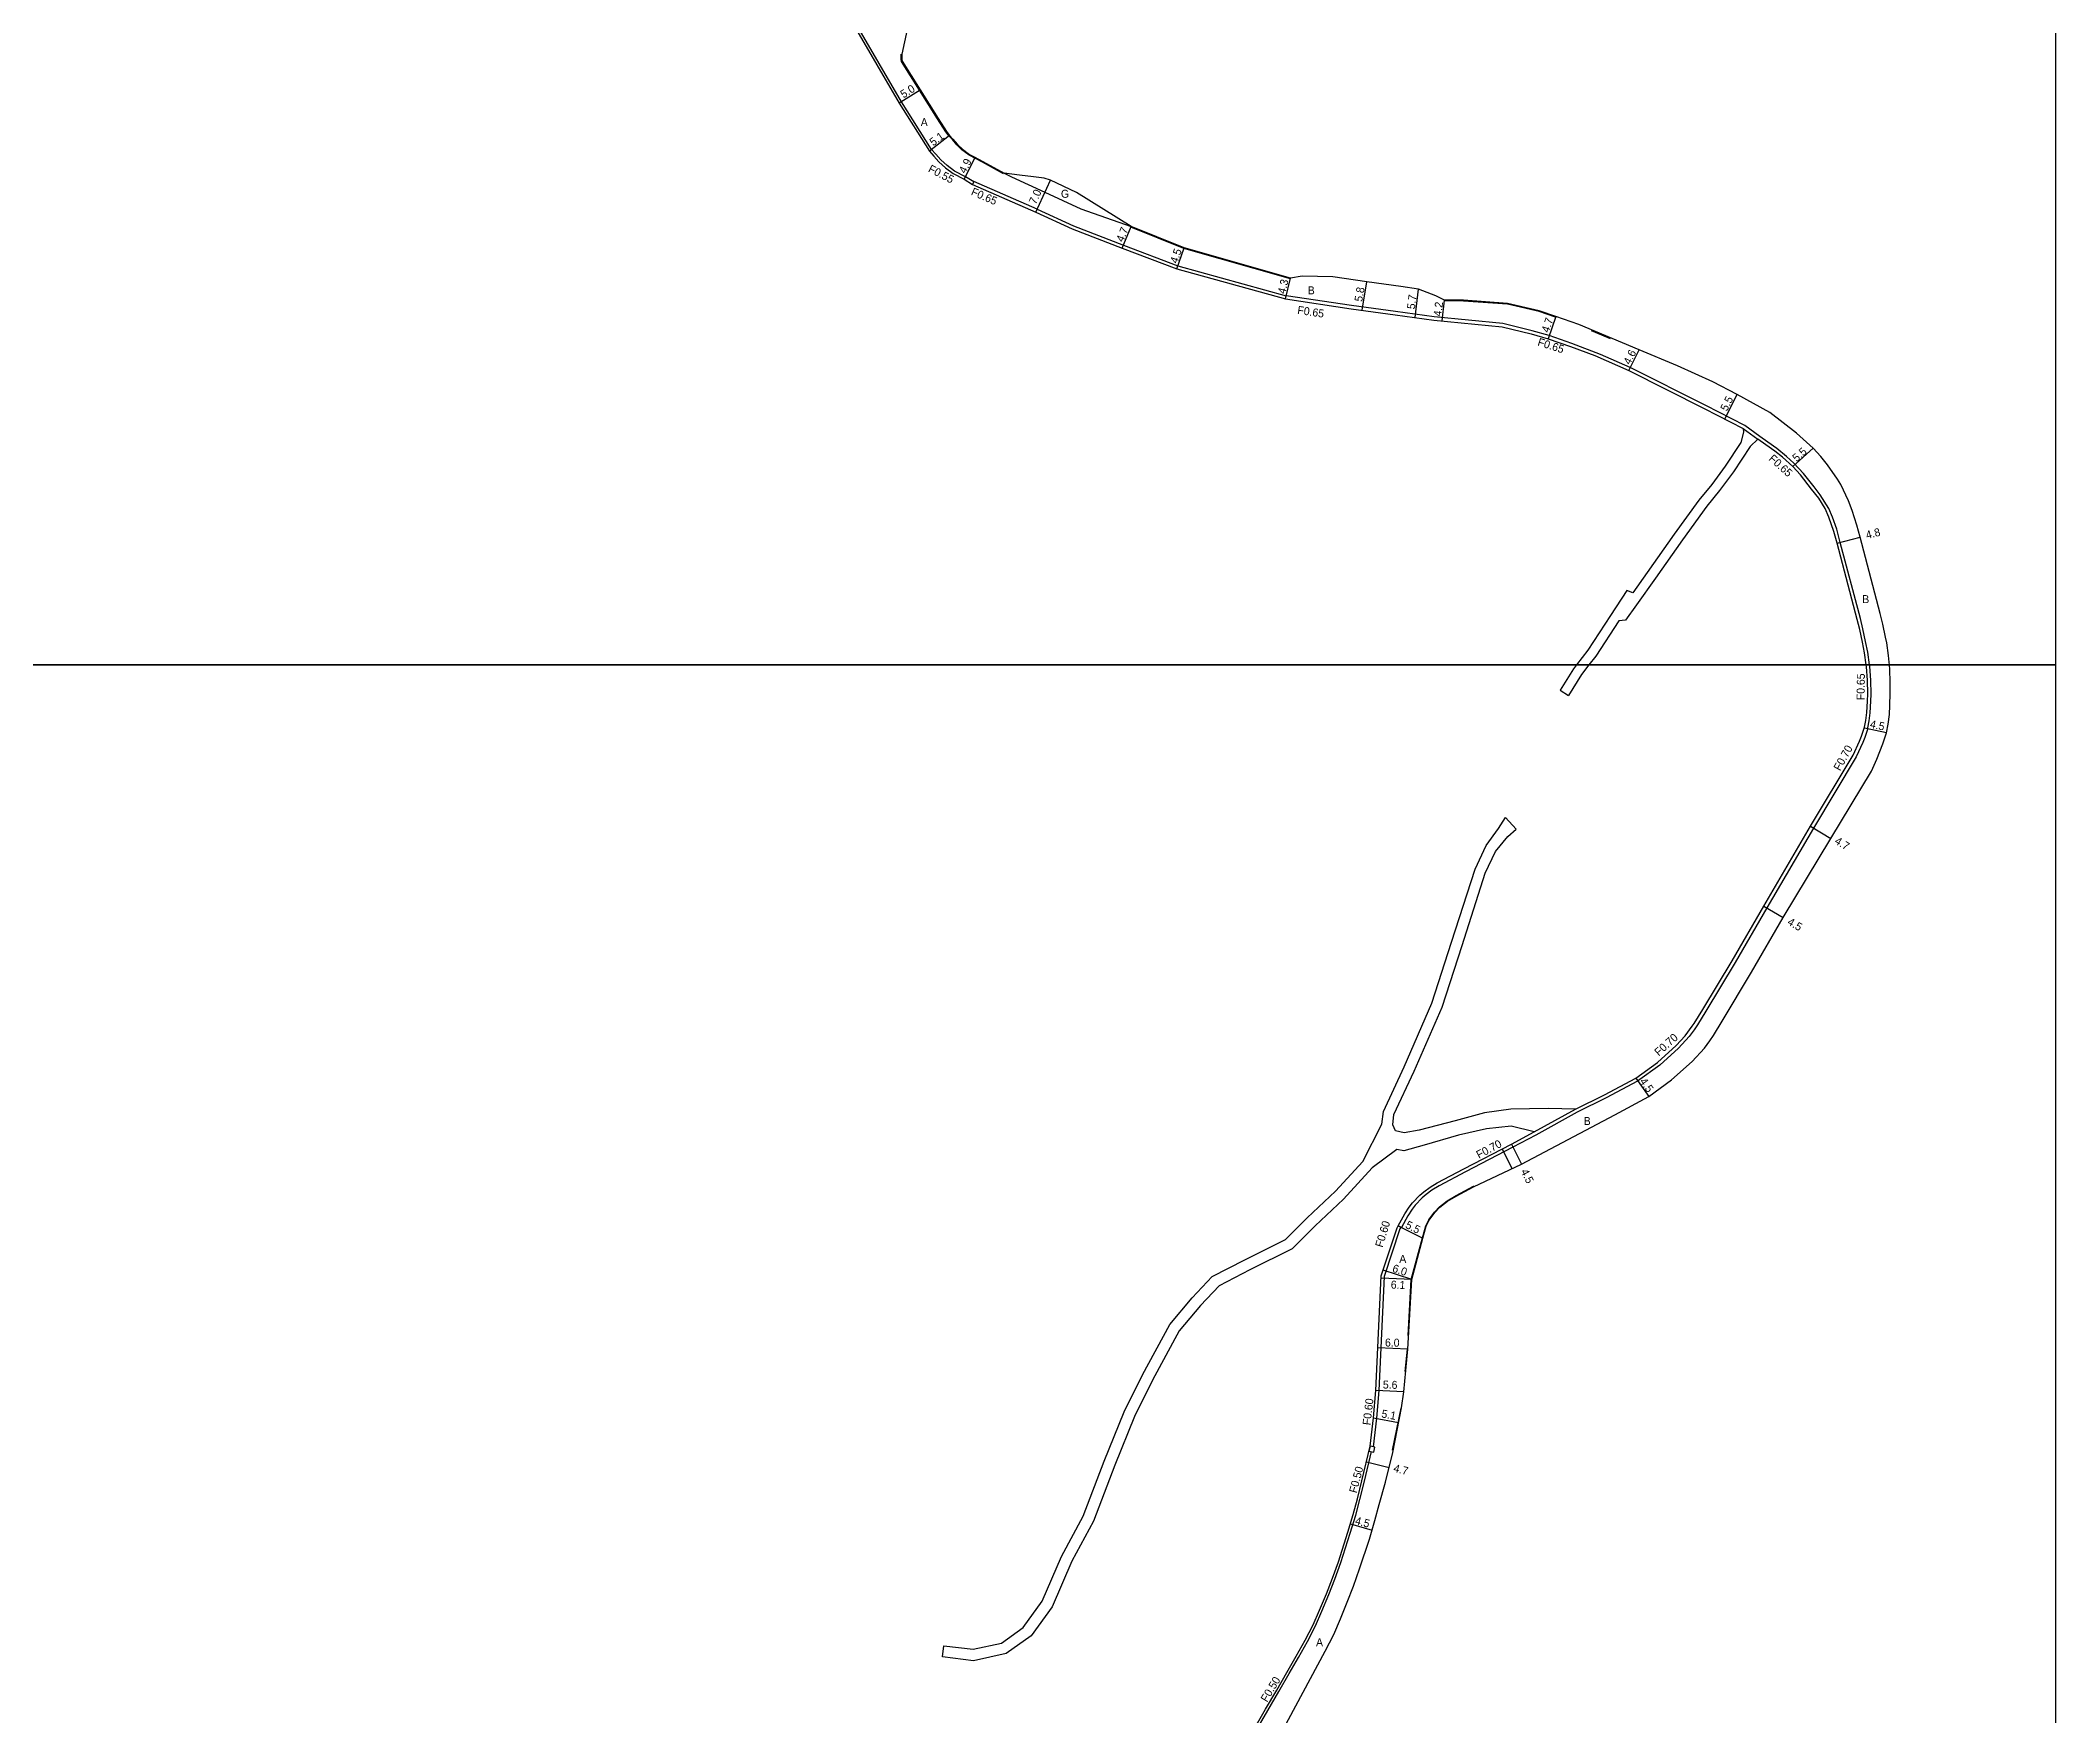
# Model space of a CAD drawing. Header units: metres. Extents: x -18400 to -16000, y -90000 to -87000.
# Drawn here: x -17203 to -16800, y -89010.1 to -88675.1 of the extents above; entities that cross this region are included whole.
import ezdxf

# ---------------------------------------------------------------- set-up
doc = ezdxf.new("R2010")
doc.units = ezdxf.units.M
doc.header["$LTSCALE"] = 2.5
for name, color, linetype in [('側溝・桝', 7, 'Continuous'), ('図郭', 7, 'Continuous'), ('幅員', 7, 'Continuous'), ('歩道・分離帯・安全施設', 7, 'Continuous'), ('舗装', 7, 'Continuous'), ('道路', 7, 'Continuous')]:
    doc.layers.add(name, color=color, linetype=linetype)
doc.styles.get("Standard").update_dxf_attribs({"font": ''})
doc.styles.get('Standard').set_extended_font_data('@MS PGothic')

msp = doc.modelspace()

# ---------------------------------------------------------------- linework, layer by layer
at = {"layer": '側溝・桝'}
for points in [[(-17016.34, -88703.41), (-17018.02, -88702.41), (-17020.16, -88701.25), (-17021.63, -88700.16), (-17022.93, -88699.02), (-17023.89, -88697.9), (-17024.76, -88696.93), (-17030.82, -88687.42), (-17039.74, -88672.05), (-17046.09, -88662.18), (-17053.82, -88649.69), (-17058.9, -88642.45), (-17060.09, -88640.13), (-17061.07, -88637.94), (-17061.98, -88633.17), (-17062.06, -88629.84), (-17061.99, -88627.83), (-17062.34, -88627.8)], [(-16837.22, -88800), (-16837.57, -88797.43), (-16838.01, -88795.28), (-16838.54, -88792.75), (-16839.06, -88790.71), (-16843.07, -88775.48), (-16843.79, -88772.82), (-16844.62, -88770.46), (-16845.37, -88768.74), (-16847.11, -88765.99), (-16848.3, -88764.41), (-16850.45, -88761.69), (-16852.34, -88759.67), (-16853.85, -88758.3), (-16855.79, -88756.73), (-16857.55, -88755.46), (-16859.15, -88754.32), (-16862.16, -88752.14), (-16869.97, -88748.12), (-16885.06, -88740.51), (-16891.02, -88737.95), (-16896.76, -88735.74), (-16901.28, -88734.14), (-16904.69, -88733.18), (-16910.58, -88731.75), (-16924.25, -88730.4), (-16932.01, -88729.36), (-16940.81, -88728.14), (-16953.9, -88726.18), (-16953.87, -88726.19)], [(-16837.62, -88812.67), (-16837.59, -88812.57), (-16837.29, -88811.18), (-16837.09, -88809.55), (-16836.95, -88807.24), (-16836.93, -88805.8), (-16836.95, -88803), (-16837.18, -88800.3), (-16837.22, -88800)]]:
    msp.add_lwpolyline(points, dxfattribs=at)
at = {"layer": '側溝・桝', "flags": 128}
for points in [[(-17003.65, -88708.86), (-17016.3, -88703.33), (-17016.59, -88703.91)], [(-17003.65, -88708.86), (-16996.4, -88712.2), (-16986.41, -88716.06)], [(-16986.41, -88716.06), (-16975.5, -88720.21), (-16953.87, -88726.19)], [(-16862.49, -88752.71), (-16859.53, -88754.85)], [(-16838.26, -88812.53), (-16837.57, -88812.68), (-16838.14, -88814.47), (-16838.57, -88815.52), (-16839.88, -88818.38), (-16848.42, -88832.61)], [(-16848.42, -88832.61), (-16857.76, -88848.57), (-16864.1, -88859.5), (-16869.97, -88869.22), (-16871.63, -88871.97), (-16872.27, -88872.92), (-16873.26, -88874.26), (-16875.4, -88876.59), (-16879.17, -88879.99), (-16883.61, -88883.18), (-16889.87, -88886.54), (-16895.71, -88889.42), (-16903.97, -88893.98), (-16908.52, -88896.39), (-16918.04, -88901.32), (-16923.3, -88904.14), (-16924.72, -88905.01), (-16925.9, -88905.85), (-16926.68, -88906.5), (-16928.07, -88907.96), (-16928.68, -88908.79), (-16929.52, -88910.1), (-16930.84, -88912.43), (-16930.93, -88912.39), (-16931.47, -88912.12)], [(-16904.3, -88893.36), (-16896.02, -88888.79)], [(-16930.93, -88912.39), (-16931.11, -88912.75), (-16934.25, -88922.23), (-16935.33, -88945.07), (-16935.78, -88950.55), (-16936.5, -88956.3)], [(-16979.71, -89036.05), (-16976.79, -89033.92), (-16970.53, -89027.99), (-16966.35, -89023.14), (-16964.89, -89021.16), (-16960.41, -89013.98), (-16957.55, -89008.99), (-16955.34, -89005.21), (-16953.29, -89001.64), (-16951.41, -88998.4), (-16949.61, -88995.22), (-16947.99, -88992.09), (-16946.73, -88989.16), (-16945.36, -88985.86), (-16944.16, -88982.77), (-16942.96, -88979.43), (-16941.05, -88973.54), (-16939.97, -88969.95), (-16939.14, -88966.85), (-16938.21, -88963.18), (-16936.82, -88957.25)]]:
    msp.add_lwpolyline(points, dxfattribs=at)
msp.add_lwpolyline([(-16937.08, -88956.17), (-16937.31, -88957.14), (-16936.34, -88957.37), (-16936.11, -88956.39)], close=True, dxfattribs=at)
at = {"layer": '図郭'}
for points in [[(-17600, -88800), (-16800, -88800), (-16800, -88200), (-17600, -88200)], [(-17600, -89400), (-16800, -89400), (-16800, -88800), (-17600, -88800)]]:
    msp.add_lwpolyline(points, close=True, dxfattribs=at)
at = {"layer": '幅員', "flags": 128}
for points in [[(-17027.04, -88685.07), (-17031.28, -88687.71)], [(-17021.18, -88694.14), (-17025.2, -88697.27)], [(-17018.29, -88702.89), (-17016.09, -88698.51)], [(-17003.92, -88709.46), (-17000.99, -88703.1)], [(-16852.59, -88760.32), (-16848.47, -88756.68)], [(-16843.7, -88775.65), (-16839.1, -88774.45)], [(-16838.26, -88812.53), (-16833.84, -88813.47)], [(-16849.02, -88832.25), (-16844.99, -88834.72)], [(-16858.37, -88848.22), (-16854.46, -88850.49)], [(-16883.98, -88882.58), (-16881.36, -88886.24)], [(-16908.84, -88895.77), (-16906.84, -88899.78)], [(-16931.47, -88912.12), (-16926.54, -88914.56)], [(-16928.77, -88922.86), (-16934.87, -88922.57)], [(-16928.77, -88922.86), (-16934.47, -88920.98)], [(-16929.54, -88936.77), (-16935.53, -88936.49)], [(-16930.34, -88945.3), (-16935.93, -88945.04)], [(-16936.38, -88950.48), (-16931.38, -88951.47)], [(-16937.82, -88959.3), (-16933.3, -88960.42)], [(-16941.01, -88971.68), (-16936.7, -88972.97)]]:
    msp.add_lwpolyline(points, dxfattribs=at)
at = {"layer": '幅員'}
for points in [[(-16986.64, -88716.66), (-16984.85, -88712.32)], [(-16975.7, -88720.83), (-16974.26, -88716.57)], [(-16954.03, -88726.82), (-16953, -88722.64)], [(-16938.69, -88729.09), (-16937.72, -88723.37)], [(-16928.08, -88730.54), (-16927.38, -88724.89)], [(-16922.7, -88731.21), (-16922.18, -88727.04)], [(-16899.95, -88730.32), (-16901.48, -88734.76)], [(-16885.34, -88741.1), (-16883.28, -88736.98)], [(-16866.17, -88750.81), (-16863.68, -88745.9)]]:
    msp.add_lwpolyline(points, dxfattribs=at)
at = {"layer": '歩道・分離帯・安全施設', "flags": 128}
for points in [[(-17014.62, -88699.48), (-17017.29, -88698.04), (-17018.7, -88697.01), (-17019.7, -88696.03), (-17020.61, -88694.96), (-17021.29, -88694.23), (-17021.9, -88693.4), (-17023.61, -88690.82), (-17030.82, -88679.32), (-17030.87, -88678.85), (-17030.87, -88677.87)], [(-17010.36, -88701.79), (-17014.62, -88699.48)], [(-16929.49, -88934.04), (-16928.87, -88922.84), (-16926.64, -88914.54), (-16925.97, -88912.13), (-16925.34, -88910.93), (-16924.24, -88909.42), (-16923.21, -88908.32), (-16921.66, -88907.14), (-16919.91, -88906.07), (-16916.44, -88904.22), (-16916.34, -88904.17)], [(-16930.06, -88941.25), (-16929.64, -88936.77)], [(-16932.58, -88957), (-16930.9, -88948.58)]]:
    msp.add_lwpolyline(points, dxfattribs=at)
at = {"layer": '歩道・分離帯・安全施設'}
for points in [[(-16953.01, -88722.8), (-16974.31, -88716.71), (-16984.91, -88712.46)], [(-16900, -88730.46), (-16903.3, -88729.32), (-16909.62, -88727.86), (-16918.4, -88727.24), (-16922.22, -88727.19)], [(-16889, -88734.76), (-16892.81, -88733.17)]]:
    msp.add_lwpolyline(points, dxfattribs=at)
at = {"layer": '舗装', "flags": 128}
msp.add_lwpolyline([(-17010.29, -88701.65), (-17008.77, -88702.43), (-17002.1, -88705.5), (-16994.96, -88708.79), (-16984.85, -88712.32)], dxfattribs=at)
at = {"layer": '舗装'}
msp.add_lwpolyline([(-16910.7, -88896.73), (-16908.77, -88900.69)], dxfattribs=at)
at = {"layer": '道路', "flags": 128}
for points in [[(-17025.93, -88658.78), (-17029.13, -88670.47), (-17030.72, -88677.89), (-17030.72, -88678.85), (-17030.67, -88679.27), (-17023.48, -88690.74), (-17021.77, -88693.32), (-17021.18, -88694.14), (-17020.5, -88694.86), (-17019.59, -88695.92), (-17018.6, -88696.9), (-17017.21, -88697.91), (-17016.25, -88698.42), (-17014.55, -88699.35)], [(-17040.2, -88672.35), (-17031.28, -88687.71)], [(-17014.55, -88699.35), (-17010.29, -88701.65)], [(-17016.59, -88703.91), (-17003.92, -88709.46), (-16996.65, -88712.8), (-16986.64, -88716.66)], [(-16986.64, -88716.66), (-16975.7, -88720.83), (-16954.03, -88726.82)], [(-16862.49, -88752.71), (-16862.41, -88753.46), (-16862.95, -88755.52), (-16866.06, -88760.24), (-16868.77, -88763.91), (-16871.33, -88767.05), (-16876.26, -88773.85), (-16881.66, -88781.5), (-16884.54, -88785.57), (-16885.78, -88785.11), (-16888.99, -88790.12), (-16893.57, -88797.06), (-16895.81, -88800)], [(-16859.53, -88754.85), (-16861.12, -88756.34), (-16864.44, -88761.37), (-16867.21, -88765.12), (-16869.77, -88768.26), (-16874.65, -88775), (-16880.04, -88782.64), (-16883.81, -88787.95), (-16886, -88791.07), (-16887.33, -88791.2), (-16891.96, -88798.21), (-16893.32, -88800)], [(-16837.88, -88800), (-16838.21, -88797.54), (-16838.65, -88795.41), (-16839.18, -88792.9), (-16839.69, -88790.88), (-16843.7, -88775.65), (-16844.33, -88773.33), (-16845.34, -88770.42), (-16846.09, -88768.73), (-16847.39, -88766.67), (-16848.81, -88764.82), (-16851.04, -88762), (-16852.59, -88760.32), (-16854.63, -88758.47), (-16856.13, -88757.28), (-16857.93, -88755.99), (-16859.53, -88754.85)], [(-16956.33, -89016.31), (-16946.09, -88997.13), (-16944.37, -88993.81), (-16943.04, -88990.72), (-16941.65, -88987.35), (-16940.41, -88984.17), (-16939.18, -88980.72), (-16937.23, -88974.74), (-16936.12, -88971.05), (-16935.26, -88967.86), (-16934.04, -88963.4), (-16932.57, -88957.45), (-16930.78, -88948.48), (-16930.34, -88945.3), (-16929.54, -88936.77), (-16928.77, -88922.86), (-16926.54, -88914.56), (-16925.88, -88912.17), (-16925.26, -88910.99), (-16924.16, -88909.48), (-16923.15, -88908.39), (-16921.61, -88907.22), (-16919.86, -88906.16), (-16916.4, -88904.31), (-16906.84, -88899.78), (-16888.16, -88889.91), (-16881.36, -88886.24), (-16876.79, -88882.96), (-16872.72, -88879.3), (-16870.25, -88876.6), (-16869.17, -88875.12), (-16868.44, -88874.04), (-16866.71, -88871.19), (-16860.81, -88861.44), (-16854.46, -88850.49), (-16844.99, -88834.72), (-16836.85, -88821.2), (-16835.74, -88818.84), (-16834.57, -88815.77), (-16833.86, -88813.55), (-16833.5, -88811.82), (-16833.25, -88809.91), (-16833.14, -88808.13), (-16833.1, -88805.63), (-16833.07, -88803.44), (-16833.17, -88800.88), (-16833.24, -88800)], [(-16895.81, -88800), (-16896.41, -88800.79), (-16899.1, -88805.05)], [(-16893.32, -88800), (-16894.79, -88801.92), (-16897.43, -88806.11)], [(-16896.02, -88888.79), (-16890.19, -88885.91), (-16883.98, -88882.58), (-16879.61, -88879.45), (-16875.89, -88876.1), (-16874.1, -88874.14), (-16872.68, -88872.23), (-16872.27, -88871.68), (-16870.57, -88868.86), (-16864.71, -88859.14), (-16858.37, -88848.22), (-16849.02, -88832.25), (-16840.5, -88818.05), (-16839.21, -88815.24), (-16838.8, -88814.23), (-16838.22, -88812.4), (-16837.94, -88811.07), (-16837.74, -88809.49), (-16837.6, -88807.22), (-16837.58, -88805.79), (-16837.6, -88803.03), (-16837.83, -88800.38), (-16837.88, -88800)], [(-16899.1, -88805.05), (-16897.43, -88806.11)], [(-17022.31, -88996.06), (-17016.49, -88996.79), (-17010.81, -88995.54), (-17006.44, -88992.43), (-17002.63, -88987.18), (-16998.77, -88978.2), (-16994.47, -88970.2), (-16990.26, -88959.14), (-16986.27, -88949.32), (-16982.61, -88941.93), (-16977.13, -88931.82), (-16972.66, -88926.55), (-16968.65, -88922.28), (-16962.13, -88918.94), (-16953.98, -88914.88), (-16949.64, -88910.52), (-16944.01, -88905.22), (-16938.57, -88899.25), (-16934.72, -88891.81), (-16934.44, -88889.29), (-16930.28, -88880.33), (-16924.75, -88867.61), (-16920.78, -88855.4), (-16916.1, -88840.8), (-16913.87, -88836.08), (-16911.44, -88832.66), (-16910.03, -88830.48)], [(-16910.03, -88830.48), (-16907.9, -88832.82)], [(-16896.02, -88888.79), (-16901.51, -88888.67), (-16908.97, -88888.78), (-16914.21, -88889.52), (-16920.11, -88891.11), (-16927.26, -88893.01), (-16930.29, -88893.56), (-16932.03, -88893.12), (-16932.53, -88891.96), (-16932.31, -88889.88), (-16928.29, -88881.23), (-16922.71, -88868.39), (-16918.71, -88856.07), (-16914.06, -88841.6), (-16912.02, -88837.27), (-16909.53, -88834.31), (-16907.9, -88832.82)], [(-16904.3, -88893.36), (-16908.9, -88892.22), (-16913.83, -88892.73), (-16919.42, -88894.03), (-16926.31, -88896), (-16930.35, -88897.12), (-16931.71, -88896.87), (-16936.7, -88900.56), (-16942.4, -88906.8), (-16948.06, -88912.14), (-16952.64, -88916.74), (-16961.11, -88920.95), (-16967.27, -88924.12), (-16970.97, -88928.05), (-16975.25, -88933.1), (-16980.6, -88942.96), (-16984.2, -88950.25), (-16988.16, -88959.96), (-16992.41, -88971.14), (-16996.73, -88979.18), (-17000.65, -88988.3), (-17004.83, -88994.06), (-17009.88, -88997.65), (-17016.38, -88999.09), (-17022.59, -88998.3)], [(-16960.85, -89013.73), (-16957.99, -89008.73), (-16955.77, -89004.95), (-16953.72, -89001.39), (-16951.85, -88998.15), (-16950.05, -88994.98), (-16948.44, -88991.88), (-16947.19, -88988.97), (-16945.82, -88985.67), (-16944.63, -88982.59), (-16943.43, -88979.27), (-16941.53, -88973.39), (-16940.45, -88969.81), (-16939.62, -88966.73), (-16938.71, -88963.11), (-16937.08, -88956.17), (-16936.38, -88950.48), (-16935.93, -88945.04), (-16934.85, -88922.12), (-16931.67, -88912.52), (-16931.47, -88912.12), (-16930.12, -88909.74), (-16929.26, -88908.4), (-16928.61, -88907.51), (-16927.16, -88905.99), (-16926.34, -88905.3), (-16925.11, -88904.42), (-16923.65, -88903.53), (-16918.37, -88900.71), (-16908.84, -88895.77), (-16904.3, -88893.36)], [(-17022.59, -88998.3), (-17022.31, -88996.06)]]:
    msp.add_lwpolyline(points, dxfattribs=at)
at = {"layer": '道路'}
for points in [[(-17031.28, -88687.71), (-17025.2, -88697.27), (-17024.31, -88698.26), (-17023.32, -88699.41), (-17021.97, -88700.58), (-17020.45, -88701.72), (-17018.29, -88702.89), (-17016.59, -88703.91)], [(-16995.8, -88705.54), (-17000.99, -88703.1), (-17002.25, -88702.66), (-17004.39, -88702.43), (-17007.22, -88702.07), (-17010.29, -88701.65)], [(-16909.61, -88727.71), (-16918.39, -88727.09), (-16922.18, -88727.04), (-16923.94, -88726.18), (-16927.38, -88724.89), (-16930.91, -88724.31), (-16937.72, -88723.37), (-16944.57, -88722.37), (-16950.65, -88722.24), (-16953, -88722.64), (-16974.26, -88716.57), (-16984.85, -88712.32), (-16995.8, -88705.54)], [(-16954.03, -88726.82), (-16940.9, -88728.79), (-16932.1, -88730), (-16924.33, -88731.05), (-16910.69, -88732.39), (-16904.86, -88733.8)], [(-16899.95, -88730.32), (-16903.27, -88729.17), (-16909.61, -88727.71)], [(-16904.86, -88733.8), (-16901.48, -88734.76), (-16896.99, -88736.35)], [(-16857.19, -88749.52), (-16863.68, -88745.9), (-16868.53, -88743.41), (-16875.6, -88740.17), (-16883.28, -88736.98), (-16895.33, -88731.95), (-16899.95, -88730.32)], [(-16896.99, -88736.35), (-16892.18, -88738.15), (-16885.34, -88741.1), (-16870.26, -88748.69), (-16862.49, -88752.71)], [(-16833.24, -88800), (-16833.29, -88799.45), (-16833.4, -88798.12), (-16833.77, -88795.54), (-16834, -88794.44), (-16834.55, -88791.82), (-16835.09, -88789.69), (-16839.1, -88774.45), (-16839.76, -88772.02), (-16840.68, -88769.14), (-16841.46, -88767.17), (-16842.98, -88763.93), (-16843.61, -88762.83), (-16845.62, -88759.98), (-16846.96, -88758.29), (-16848.47, -88756.68), (-16851.8, -88753.62), (-16857.19, -88749.52)]]:
    msp.add_lwpolyline(points, dxfattribs=at)

# ---------------------------------------------------------------- texts
at = {"layer": '側溝・桝'}
for s, rotation, p in [('F0.55', 332.5785, (-17025.59, -88701.32)), ('F0.65', 336.6248, (-17017.02, -88705.97)), ('F0.65', 351.4732, (-16951.71, -88729.78)), ('F0.65', 342.5388, (-16903.72, -88736.1)), ('F0.65', 317.8136, (-16857.5, -88758.93)), ('F0.65', 89.2051, (-16838.22, -88807.05)), ('F0.70', 61.0117, (-16843.12, -88821.29)), ('F0.70', 41.9719, (-16879.36, -88878.28)), ('F0.70', 27.9693, (-16915.33, -88898.74)), ('F0.60', 73.2466, (-16934.59, -88916.55)), ('F0.60', 83.2517, (-16937.02, -88952.05)), ('F0.50', 75.3916, (-16939.77, -88965.66)), ('F0.50', 58.7786, (-16957.71, -89007.47))]:
    msp.add_text(s, height=1.6, rotation=rotation, dxfattribs=at).set_placement(p)
at = {"layer": '幅員'}
for s, rotation, p in [('5.0', 31.8802, (-17030.39, -88686.75)), ('5.1', 36.1446, (-17024.45, -88696.33)), ('4.9', 63.2288, (-17018, -88701.87)), ('7.0', 65.2615, (-17003.94, -88708.03)), ('4.7', 67.5973, (-16986.47, -88715.58)), ('4.5', 71.3236, (-16975.63, -88719.85)), ('4.3', 76.1855, (-16954.07, -88725.93)), ('5.8', 80.3295, (-16938.67, -88727.46)), ('5.7', 82.9583, (-16928.14, -88728.94)), ('4.2', 82.9583, (-16922.85, -88730.38)), ('4.7', 71.0515, (-16901.37, -88733.67)), ('4.6', 63.4996, (-16885.11, -88740.09)), ('5.5', 63.1176, (-16865.73, -88749.39)), ('5.5', 41.4447, (-16851.79, -88759.49)), ('4.8', 14.559, (-16837.74, -88774.84)), ('4.5', 348.3694, (-16837.24, -88812.53)), ('4.7', 328.4686, (-16844.34, -88835.59)), ('4.5', 329.8788, (-16853.79, -88851.8)), ('4.5', 305.6879, (-16883.28, -88883.25)), ('4.5', 296.3926, (-16907.01, -88901.23)), ('5.5', 333.2823, (-16930.17, -88912.46)), ('6.1', 357.7713, (-16932.97, -88924.66)), ('6.0', 341.683, (-16932.77, -88921.27)), ('6.0', 359.194, (-16934.12, -88936.25)), ('5.6', 358.4294, (-16934.55, -88944.65)), ('5.1', 349.5389, (-16934.91, -88950.41)), ('4.7', 345.6341, (-16932.52, -88961.26)), ('4.5', 345.3835, (-16940.22, -88971.76))]:
    msp.add_text(s, height=1.6, rotation=rotation, dxfattribs=at).set_placement(p)
at = {"layer": '舗装'}
for s, p in [('A', (-17026.94, -88692.27)), ('G', (-16998.91, -88706.59)), ('B', (-16949.55, -88725.9)), ('B', (-16838.68, -88787.63)), ('B', (-16894.37, -88891.96)), ('A', (-16931.25, -88919.53)), ('A', (-16947.9, -88996.18))]:
    msp.add_text(s, height=1.6, dxfattribs=at).set_placement(p)

doc.saveas('drawing.dxf')
